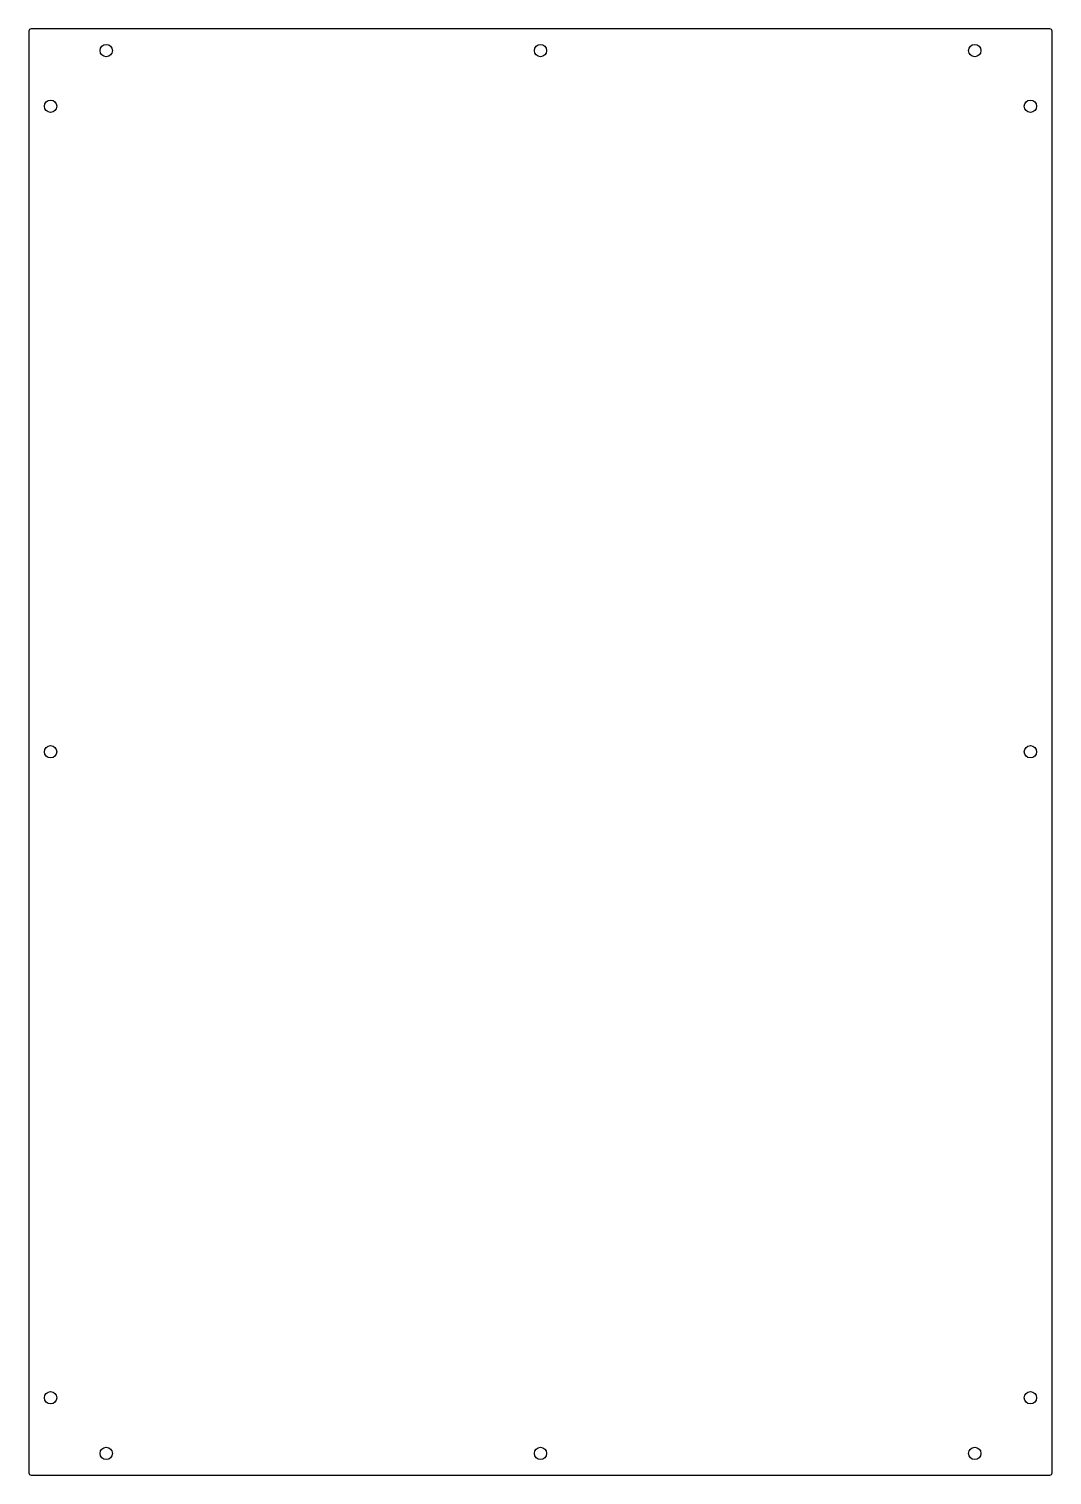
# Model space of a CAD drawing. Header units: millimetres. Extents: x -198 to 262, y 8 to 657.
import ezdxf

# ---------------------------------------------------------------- set-up
doc = ezdxf.new("R2010")
doc.units = ezdxf.units.MM
doc.layers.get('0').update_dxf_attribs({"linetype": 'CONTINUOUS'})

msp = doc.modelspace()

# ---------------------------------------------------------------- linework, layer by layer
msp.add_lwpolyline([(-196.94, 657.25, 0.414214), (-197.94, 656.25), (-197.94, 8.75, 0.414214), (-196.94, 7.75), (260.56, 7.75, 0.414214), (261.56, 8.75), (261.56, 656.25, 0.414214), (260.56, 657.25)], format="xyb", close=True)
for centre in [(-163.19, 647.5), (31.81, 647.5), (226.81, 647.5), (-188.19, 622.5), (251.81, 622.5), (-188.19, 332.62), (251.81, 332.62), (-188.19, 42.5), (251.81, 42.5), (-163.19, 17.5), (31.81, 17.5), (226.81, 17.5)]:
    msp.add_circle(centre, 2.75)

doc.saveas('drawing.dxf')
